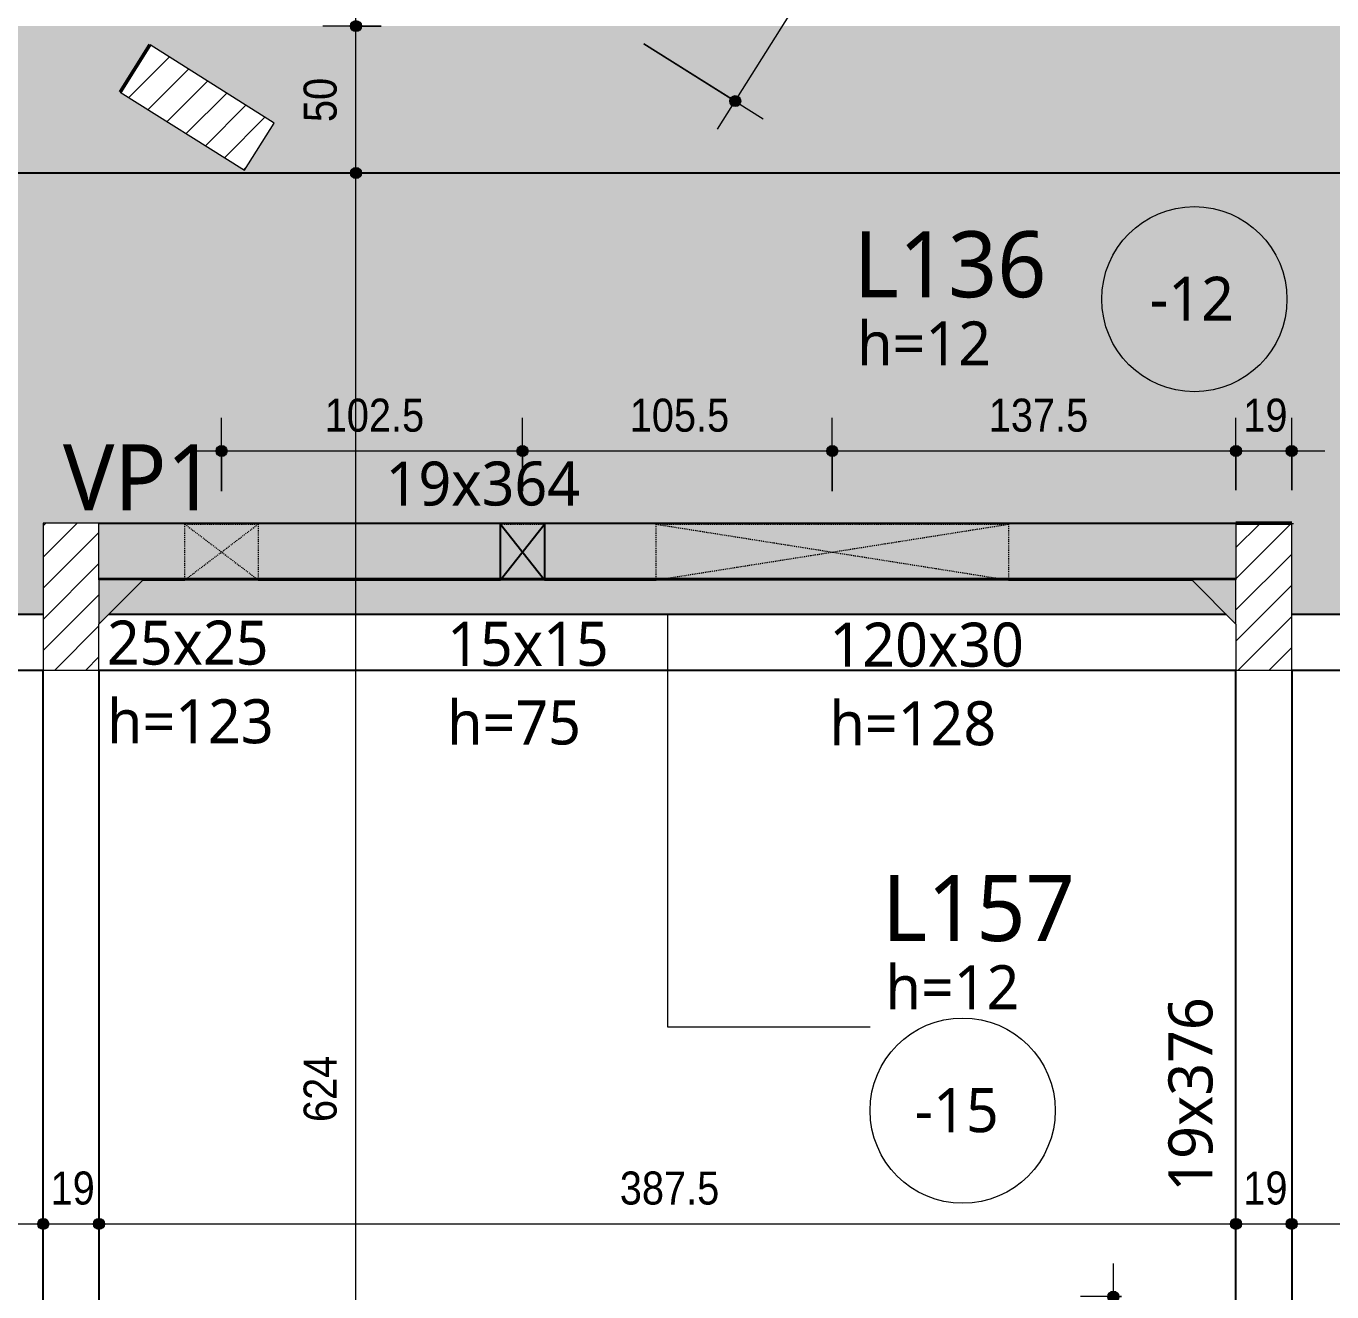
# Model space of a CAD drawing. Extents: x -2131 to 52870, y -3196 to 88043.
# Drawn here: x 42951.6 to 43396.4, y 726.4 to 1157.4 of the extents above; entities that cross this region are included whole.
import ezdxf

# ---------------------------------------------------------------- set-up
doc = ezdxf.new("R2010")
doc.units = 0
doc.linetypes.add('Traço', pattern=[0.635, 0.3175, -0.3175])
for name, color, linetype, lineweight in [('A-ANNO-DIMS', 7, 'Continuous', 9), ('A-ANNO-DIMS-75', 7, 'Continuous', 9), ('A-DETL-GENF', 7, 'Continuous', 18), ('A-DETL-THIN', 7, 'Continuous', 25), ('A-FLOR', 7, 'Continuous', 25), ('A-FLOR-IDEN', 7, 'Continuous', 9), ('A-GENM', 7, 'Continuous', 25), ('A-GENM-HDLN', 7, 'Traço', 18), ('A-GENM-IDEN', 7, 'Continuous', 9), ('S-BEAM', 7, 'Continuous', 25), ('S-BEAM-IDEN', 7, 'Continuous', 9), ('S-COLS', 7, 'Continuous', 25)]:
    doc.layers.add(name, color=color, linetype=linetype, lineweight=lineweight)
doc.layers.add('A-DETL', color=7, linetype='Continuous', lineweight=18, true_color=0x00a600)
doc.styles.add('Fira Sans_3', font='', dxfattribs={"width": 0.9, "height": 11.25})
doc.styles.add('Gadugi', font='gadugi.ttf', dxfattribs={"height": 15})
doc.styles.add('Gadugi_6', font='gadugi.ttf', dxfattribs={"height": 22.5})
doc.styles.get('Fira Sans_3').set_extended_font_data('Fira Sans')
doc.dimstyles.new('PED_1_5mm_ESQ_3', dxfattribs={"dimscale": 30.48, "dimtxt": 15.344768, "dimasz": 0.492126, "dimexe": 0.369094, "dimexo": 0.369094, "dimgap": 0.073819, "dimtad": 1, "dimdec": 1, "dimrnd": 0.5, "dimdsep": 46, "dimtxsty": 'Fira Sans_3', "dimblk1": 'DOTSMALL', "dimblk2": 'DOTSMALL', "dimsah": 1, "dimcen": 0.09, "dimdle": 0.369094, "dimazin": 0, "dimtfac": 1, "dimtdec": 4, "dimtix": 1, "dimtmove": 0, "dimatfit": 3, "dimfxl": 1, "dimtvp": 1, "dimtolj": 1, "dimtzin": 0, "dimarcsym": 2})
doc.dimstyles.new('PED_1_5mm_ESQ_7', dxfattribs={"dimscale": 30.48, "dimtxt": 15.344768, "dimasz": 0.492126, "dimexe": 0.369094, "dimexo": 0.369094, "dimgap": 0.073819, "dimtad": 1, "dimdec": 1, "dimrnd": 0.5, "dimdsep": 46, "dimtxsty": 'Fira Sans_3', "dimblk1": 'DOTSMALL', "dimblk2": 'DOTSMALL', "dimsah": 1, "dimcen": 0.09, "dimdle": 0.369094, "dimazin": 0, "dimtfac": 1, "dimtdec": 4, "dimtix": 1, "dimtmove": 0, "dimatfit": 3, "dimfxl": 1, "dimtvp": 1, "dimtolj": 1, "dimtzin": 0, "dimarcsym": 2})
pattern_1 = [(45, (44240.043, 0), (-5.3033, 5.3033), [])]

# ---------------------------------------------------------------- blocks, each defined once
blk = doc.blocks.new('PED_FURO_RETANGULAR_R04_2020 - 25x25x123-3491753-PL C 001 - FORMA DO TÉRREO')
at = {"layer": 'A-GENM'}
for p, q in [((-12.5, -9.5), (-12.05, -9.16)), ((-12.5, -9.5), (-12.5, -9.16)), ((12.5, -9.5), (-12.5, -9.5)), ((12.05, -9.16), (12.5, -9.5)), ((12.5, -9.16), (12.5, -9.5))]:
    blk.add_line(p, q, dxfattribs=at)
at = {"layer": 'A-GENM-HDLN'}
for p, q in [((-12.5, 9.5), (12.05, -9.16)), ((-12.5, -9.16), (-12.5, 9.5)), ((-12.5, 9.5), (12.5, 9.5)), ((-12.05, -9.16), (12.5, 9.5)), ((12.5, 9.5), (12.5, -9.16))]:
    blk.add_line(p, q, dxfattribs=at)
blk = doc.blocks.new('PED_FURO_RETANGULAR_R04_2020 - 15x15x75-3495121-PL C 001 - FORMA DO TÉRREO')
at = {"layer": 'A-GENM'}
for p, q in [((-7.5, -9.5), (-7.23, -9.16)), ((-7.5, -9.5), (-7.5, -9.16)), ((7.5, -9.5), (-7.5, -9.5)), ((7.23, -9.16), (7.5, -9.5)), ((7.5, -9.16), (7.5, -9.5))]:
    blk.add_line(p, q, dxfattribs=at)
at = {"layer": 'A-GENM-HDLN'}
for p, q in [((-7.5, 9.5), (7.23, -9.16)), ((-7.5, -9.16), (-7.5, 9.5)), ((-7.5, 9.5), (7.5, 9.5)), ((-7.23, -9.16), (7.5, 9.5)), ((7.5, 9.5), (7.5, -9.16))]:
    blk.add_line(p, q, dxfattribs=at)
blk = doc.blocks.new('PED_FURO_RETANGULAR_R04_2020 - 120x30x128-3495200-PL C 001 - FORMA DO TÉRREO')
at = {"layer": 'A-GENM'}
for p, q in [((-60, -9.5), (-60, -9.16)), ((-60, -9.5), (-57.89, -9.17)), ((60, -9.5), (-60, -9.5)), ((57.89, -9.17), (60, -9.5)), ((60, -9.16), (60, -9.5))]:
    blk.add_line(p, q, dxfattribs=at)
at = {"layer": 'A-GENM-HDLN'}
for p, q in [((-60, 9.5), (57.83, -9.16)), ((-60, -9.16), (-60, 9.5)), ((-60, 9.5), (60, 9.5)), ((-57.83, -9.16), (60, 9.5)), ((60, 9.5), (60, -9.16))]:
    blk.add_line(p, q, dxfattribs=at)
blk = doc.blocks.new('PED_TAG_LAJE_R03 - TÍTULO_ESPESSURA_REBAIXO _LADO_-2582900-PL C 001 - FORMA DO TÉRREO')
at = {"layer": 'A-FLOR-IDEN'}
blk.add_circle((1.0729, 0), 0.4205, dxfattribs=at)
blk = doc.blocks.new('PED_TAG_LAJE_R03 - TÍTULO_ESPESSURA_REBAIXO-2582888-PL C 001 - FORMA DO TÉRREO')
at = {"layer": 'A-FLOR-IDEN'}
blk.add_circle((-0.1083, -0.7611), 0.4205, dxfattribs=at)
blk = doc.blocks.new('DIMBLOCK321-PL C 001 - FORMA DO TÉRREO')
at = {"layer": 'A-ANNO-DIMS-75', "transparency": 16777216}
h = blk.add_hatch(color=256, dxfattribs=at)
edge = h.paths.add_edge_path(flags=0)
edge.add_arc((43413.62, 1482.28), 1.88, 0, 360)
h = blk.add_hatch(color=256, dxfattribs=at)
edge = h.paths.add_edge_path(flags=0)
edge.add_arc((43193.14, 1131.84), 1.87, 0, 360)
for p, q in [((43187.15, 1122.32), (43419.61, 1491.81)), ((43420.9, 1477.7), (43404.1, 1488.27)), ((43413.62, 1482.28), (43420.9, 1477.7)), ((43162.06, 1151.39), (43202.66, 1125.85)), ((43193.14, 1131.84), (43162.06, 1151.39))]:
    blk.add_line(p, q, dxfattribs=at)
for centre, radius in [((43413.62, 1482.28), 1.88), ((43193.14, 1131.84), 1.87)]:
    blk.add_circle(centre, radius, dxfattribs=at)
at = {"layer": 'A-ANNO-DIMS-75', "color": 0, "transparency": 16777216, "insert": (43282.53, 1307.4), "char_height": 11.25, "width": 25.9681, "attachment_point": 1, "rotation": 57.8244, "line_spacing_factor": 1.049215, "style": 'Fira Sans_3'}
blk.add_mtext('414', dxfattribs=at)
blk = doc.blocks.new('_DotSmall')
at = {"color": 0, "linetype": 'ByBlock', "const_width": 0.5}
blk.add_lwpolyline([(-0.0625, 0, 1), (0.0625, 0, 1)], format="xyb", close=True, dxfattribs=at)
blk = doc.blocks.new('DIMBLOCK339-PL C 001 - FORMA DO TÉRREO')
at = {"layer": 'A-ANNO-DIMS-75', "transparency": 16777216}
h = blk.add_hatch(color=256, dxfattribs=at)
edge = h.paths.add_edge_path(flags=0)
edge.add_arc((43055.57, 1707.62), 1.87, 0, 360)
h = blk.add_hatch(color=256, dxfattribs=at)
edge = h.paths.add_edge_path(flags=0)
edge.add_arc((42660.65, 1080.14), 1.87, 0, 360)
for p, q in [((42942.37, 1778.86), (43065.09, 1701.62)), ((43055.57, 1707.62), (42942.37, 1778.86)), ((43055.57, 1707.62), (42654.66, 1070.62)), ((42547.45, 1151.39), (42670.18, 1074.15)), ((42660.65, 1080.14), (42547.45, 1151.39))]:
    blk.add_line(p, q, dxfattribs=at)
for centre in [(43055.57, 1707.62), (42660.65, 1080.14)]:
    blk.add_circle(centre, 1.87, dxfattribs=at)
at = {"layer": 'A-ANNO-DIMS-75', "color": 0, "transparency": 16777216, "insert": (42834.69, 1390.14), "char_height": 11.25, "width": 37.5357, "attachment_point": 1, "rotation": 57.8147, "line_spacing_factor": 1.049215, "style": 'Fira Sans_3'}
blk.add_mtext('741.5', dxfattribs=at)
blk = doc.blocks.new('DIMBLOCK374-PL C 001 - FORMA DO TÉRREO')
at = {"layer": 'A-ANNO-DIMS-75', "transparency": 16777216}
h = blk.add_hatch(color=256, dxfattribs=at)
edge = h.paths.add_edge_path(flags=0)
edge.add_arc((43063.95, 1107.38), 1.88, 0, 360)
h = blk.add_hatch(color=256, dxfattribs=at)
edge = h.paths.add_edge_path(flags=0)
edge.add_arc((43063.95, 483.45), 1.88, 0, 360)
for p, q in [((43072.55, 1107.38), (43052.7, 1107.38)), ((43063.95, 483.45), (43063.95, 1107.38)), ((43063.95, 1107.38), (43072.55, 1107.38)), ((43072.55, 483.45), (43052.7, 483.45)), ((43063.95, 483.45), (43072.55, 483.45))]:
    blk.add_line(p, q, dxfattribs=at)
for centre in [(43063.95, 1107.38), (43063.95, 483.45)]:
    blk.add_circle(centre, 1.88, dxfattribs=at)
at = {"layer": 'A-ANNO-DIMS-75', "color": 0, "transparency": 16777216, "insert": (43046.12, 784.2), "char_height": 11.25, "width": 26.9124, "attachment_point": 1, "rotation": 90, "line_spacing_factor": 1.049215, "style": 'Fira Sans_3'}
blk.add_mtext('624', dxfattribs=at)
blk = doc.blocks.new('DIMBLOCK375-PL C 001 - FORMA DO TÉRREO')
at = {"layer": 'A-ANNO-DIMS-75', "transparency": 16777216}
h = blk.add_hatch(color=256, dxfattribs=at)
edge = h.paths.add_edge_path(flags=0)
edge.add_arc((43063.95, 1157.38), 1.88, 0, 360)
h = blk.add_hatch(color=256, dxfattribs=at)
edge = h.paths.add_edge_path(flags=0)
edge.add_arc((43063.95, 1107.38), 1.88, 0, 360)
for p, q in [((43063.95, 1107.38), (43063.95, 1168.63)), ((43072.55, 1157.38), (43052.7, 1157.38)), ((43063.95, 1157.38), (43072.55, 1157.38)), ((43072.55, 1107.38), (43052.7, 1107.38)), ((43063.95, 1107.38), (43072.55, 1107.38))]:
    blk.add_line(p, q, dxfattribs=at)
for centre in [(43063.95, 1157.38), (43063.95, 1107.38)]:
    blk.add_circle(centre, 1.88, dxfattribs=at)
at = {"layer": 'A-ANNO-DIMS-75', "color": 0, "transparency": 16777216, "insert": (43046.12, 1124.71), "char_height": 11.25, "width": 18.4137, "attachment_point": 1, "rotation": 90, "line_spacing_factor": 1.049215, "style": 'Fira Sans_3'}
blk.add_mtext('50', dxfattribs=at)
blk = doc.blocks.new('DIMBLOCK387-PL C 001 - FORMA DO TÉRREO')
at = {"layer": 'A-ANNO-DIMS-75', "transparency": 16777216}
h = blk.add_hatch(color=256, dxfattribs=at)
edge = h.paths.add_edge_path(flags=0)
edge.add_arc((42957.43, 749.52), 1.88, 0, 360)
h = blk.add_hatch(color=256, dxfattribs=at)
edge = h.paths.add_edge_path(flags=0)
edge.add_arc((42976.43, 749.52), 1.88, 0, 360)
for p, q in [((42957.43, 740.92), (42957.43, 760.77)), ((42976.43, 740.92), (42976.43, 760.77)), ((42946.18, 749.52), (42976.43, 749.52)), ((42957.43, 749.52), (42957.43, 740.92)), ((42976.43, 749.52), (42976.43, 740.92))]:
    blk.add_line(p, q, dxfattribs=at)
for centre in [(42957.43, 749.52), (42976.43, 749.52)]:
    blk.add_circle(centre, 1.88, dxfattribs=at)
at = {"layer": 'A-ANNO-DIMS-75', "color": 0, "transparency": 16777216, "insert": (42959.94, 767.35), "char_height": 11.25, "width": 16.7612, "attachment_point": 1, "line_spacing_factor": 1.049215, "style": 'Fira Sans_3'}
blk.add_mtext('19', dxfattribs=at)
blk = doc.blocks.new('DIMBLOCK388-PL C 001 - FORMA DO TÉRREO')
at = {"layer": 'A-ANNO-DIMS-75', "transparency": 16777216}
h = blk.add_hatch(color=256, dxfattribs=at)
edge = h.paths.add_edge_path(flags=0)
edge.add_arc((42976.43, 749.52), 1.88, 0, 360)
h = blk.add_hatch(color=256, dxfattribs=at)
edge = h.paths.add_edge_path(flags=0)
edge.add_arc((43363.68, 749.52), 1.88, 0, 360)
for p, q in [((42976.43, 740.92), (42976.43, 760.77)), ((43363.68, 739.17), (43363.68, 760.77)), ((42976.43, 749.52), (43363.68, 749.52)), ((42976.43, 749.52), (42976.43, 740.92)), ((43363.68, 749.52), (43363.68, 739.17))]:
    blk.add_line(p, q, dxfattribs=at)
for centre in [(42976.43, 749.52), (43363.68, 749.52)]:
    blk.add_circle(centre, 1.88, dxfattribs=at)
at = {"layer": 'A-ANNO-DIMS-75', "color": 0, "transparency": 16777216, "insert": (43153.82, 767.35), "char_height": 11.25, "width": 38.9521, "attachment_point": 1, "line_spacing_factor": 1.049215, "style": 'Fira Sans_3'}
blk.add_mtext('387.5', dxfattribs=at)
blk = doc.blocks.new('DIMBLOCK389-PL C 001 - FORMA DO TÉRREO')
at = {"layer": 'A-ANNO-DIMS-75', "transparency": 16777216}
h = blk.add_hatch(color=256, dxfattribs=at)
edge = h.paths.add_edge_path(flags=0)
edge.add_arc((43363.68, 749.52), 1.88, 0, 360)
h = blk.add_hatch(color=256, dxfattribs=at)
edge = h.paths.add_edge_path(flags=0)
edge.add_arc((43382.68, 749.52), 1.88, 0, 360)
for p, q in [((43363.68, 739.17), (43363.68, 760.77)), ((43382.68, 739.17), (43382.68, 760.77)), ((43363.68, 749.52), (43393.93, 749.52)), ((43363.68, 749.52), (43363.68, 739.17)), ((43382.68, 749.52), (43382.68, 739.17))]:
    blk.add_line(p, q, dxfattribs=at)
for centre in [(43363.68, 749.52), (43382.68, 749.52)]:
    blk.add_circle(centre, 1.88, dxfattribs=at)
at = {"layer": 'A-ANNO-DIMS-75', "color": 0, "transparency": 16777216, "insert": (43366.19, 767.35), "char_height": 11.25, "width": 16.7612, "attachment_point": 1, "line_spacing_factor": 1.049215, "style": 'Fira Sans_3'}
blk.add_mtext('19', dxfattribs=at)
blk = doc.blocks.new('DIMBLOCK404-PL C 001 - FORMA DO TÉRREO')
at = {"layer": 'A-ANNO-DIMS-75', "transparency": 16777216}
h = blk.add_hatch(color=256, dxfattribs=at)
edge = h.paths.add_edge_path(flags=0)
edge.add_arc((43382.68, 749.52), 1.88, 0, 360)
h = blk.add_hatch(color=256, dxfattribs=at)
edge = h.paths.add_edge_path(flags=0)
edge.add_arc((43630.94, 749.52), 1.88, 0, 360)
for p, q in [((43382.68, 739.17), (43382.68, 760.77)), ((43630.94, 740.92), (43630.94, 760.77)), ((43371.43, 749.52), (43630.94, 749.52)), ((43382.68, 749.52), (43382.68, 739.17)), ((43630.94, 749.52), (43630.94, 740.92))]:
    blk.add_line(p, q, dxfattribs=at)
for centre in [(43382.68, 749.52), (43630.94, 749.52)]:
    blk.add_circle(centre, 1.88, dxfattribs=at)
at = {"layer": 'A-ANNO-DIMS-75', "color": 0, "transparency": 16777216, "insert": (43490.09, 767.35), "char_height": 11.25, "width": 40.1325, "attachment_point": 1, "line_spacing_factor": 1.049215, "style": 'Fira Sans_3'}
blk.add_mtext('248.5', dxfattribs=at)
blk = doc.blocks.new('DIMBLOCK535-PL C 001 - FORMA DO TÉRREO')
at = {"layer": 'A-ANNO-DIMS-75', "transparency": 16777216}
h = blk.add_hatch(color=256, dxfattribs=at)
edge = h.paths.add_edge_path(flags=0)
edge.add_arc((43321.94, 724.73), 1.88, 0, 360)
h = blk.add_hatch(color=256, dxfattribs=at)
edge = h.paths.add_edge_path(flags=0)
edge.add_arc((43321.94, 698.95), 1.88, 0, 360)
for p, q in [((43321.94, 698.95), (43321.94, 735.98)), ((43324.67, 724.73), (43310.69, 724.73)), ((43321.94, 724.73), (43324.67, 724.73)), ((43324.67, 698.95), (43310.69, 698.95)), ((43321.94, 698.95), (43324.67, 698.95))]:
    blk.add_line(p, q, dxfattribs=at)
for centre in [(43321.94, 724.73), (43321.94, 698.95)]:
    blk.add_circle(centre, 1.88, dxfattribs=at)
at = {"layer": 'A-ANNO-DIMS-75', "color": 0, "transparency": 16777216, "insert": (43304.11, 704.46), "char_height": 11.25, "width": 17.7055, "attachment_point": 1, "rotation": 90, "line_spacing_factor": 1.049215, "style": 'Fira Sans_3'}
blk.add_mtext('26', dxfattribs=at)
blk = doc.blocks.new('DIMBLOCK537-PL C 001 - FORMA DO TÉRREO')
at = {"layer": 'A-ANNO-DIMS-75', "transparency": 16777216}
h = blk.add_hatch(color=256, dxfattribs=at)
edge = h.paths.add_edge_path(flags=0)
edge.add_arc((43018.18, 1012.71), 1.88, 0, 360)
h = blk.add_hatch(color=256, dxfattribs=at)
edge = h.paths.add_edge_path(flags=0)
edge.add_arc((43120.68, 1012.71), 1.88, 0, 360)
for p, q in [((43018.18, 999.03), (43018.18, 1023.96)), ((43120.68, 999.03), (43120.68, 1023.96)), ((43006.93, 1012.71), (43120.68, 1012.71)), ((43018.18, 1012.71), (43018.18, 999.03)), ((43120.68, 1012.71), (43120.68, 999.03))]:
    blk.add_line(p, q, dxfattribs=at)
for centre in [(43018.18, 1012.71), (43120.68, 1012.71)]:
    blk.add_circle(centre, 1.88, dxfattribs=at)
at = {"layer": 'A-ANNO-DIMS-75', "color": 0, "transparency": 16777216, "insert": (43053.3, 1030.53), "char_height": 11.25, "width": 38.716, "attachment_point": 1, "line_spacing_factor": 1.049215, "style": 'Fira Sans_3'}
blk.add_mtext('102.5', dxfattribs=at)
blk = doc.blocks.new('DIMBLOCK538-PL C 001 - FORMA DO TÉRREO')
at = {"layer": 'A-ANNO-DIMS-75', "transparency": 16777216}
h = blk.add_hatch(color=256, dxfattribs=at)
edge = h.paths.add_edge_path(flags=0)
edge.add_arc((43120.68, 1012.71), 1.88, 0, 360)
h = blk.add_hatch(color=256, dxfattribs=at)
edge = h.paths.add_edge_path(flags=0)
edge.add_arc((43226.18, 1012.71), 1.88, 0, 360)
for p, q in [((43120.68, 999.03), (43120.68, 1023.96)), ((43226.18, 999.03), (43226.18, 1023.96)), ((43120.68, 1012.71), (43226.18, 1012.71)), ((43120.68, 1012.71), (43120.68, 999.03)), ((43226.18, 1012.71), (43226.18, 999.03))]:
    blk.add_line(p, q, dxfattribs=at)
for centre in [(43120.68, 1012.71), (43226.18, 1012.71)]:
    blk.add_circle(centre, 1.88, dxfattribs=at)
at = {"layer": 'A-ANNO-DIMS-75', "color": 0, "transparency": 16777216, "insert": (43157.2, 1030.53), "char_height": 11.25, "width": 38.9521, "attachment_point": 1, "line_spacing_factor": 1.049215, "style": 'Fira Sans_3'}
blk.add_mtext('105.5', dxfattribs=at)
blk = doc.blocks.new('DIMBLOCK539-PL C 001 - FORMA DO TÉRREO')
at = {"layer": 'A-ANNO-DIMS-75', "transparency": 16777216}
h = blk.add_hatch(color=256, dxfattribs=at)
edge = h.paths.add_edge_path(flags=0)
edge.add_arc((43226.18, 1012.71), 1.88, 0, 360)
h = blk.add_hatch(color=256, dxfattribs=at)
edge = h.paths.add_edge_path(flags=0)
edge.add_arc((43363.68, 1012.71), 1.88, 0, 360)
for p, q in [((43226.18, 999.03), (43226.18, 1023.96)), ((43363.68, 999.37), (43363.68, 1023.96)), ((43226.18, 1012.71), (43363.68, 1012.71)), ((43226.18, 1012.71), (43226.18, 999.03)), ((43363.68, 1012.71), (43363.68, 999.37))]:
    blk.add_line(p, q, dxfattribs=at)
for centre in [(43226.18, 1012.71), (43363.68, 1012.71)]:
    blk.add_circle(centre, 1.88, dxfattribs=at)
at = {"layer": 'A-ANNO-DIMS-75', "color": 0, "transparency": 16777216, "insert": (43279.49, 1030.53), "char_height": 11.25, "width": 37.0635, "attachment_point": 1, "line_spacing_factor": 1.049215, "style": 'Fira Sans_3'}
blk.add_mtext('137.5', dxfattribs=at)
blk = doc.blocks.new('DIMBLOCK540-PL C 001 - FORMA DO TÉRREO')
at = {"layer": 'A-ANNO-DIMS-75', "transparency": 16777216}
h = blk.add_hatch(color=256, dxfattribs=at)
edge = h.paths.add_edge_path(flags=0)
edge.add_arc((43363.68, 1012.71), 1.88, 0, 360)
h = blk.add_hatch(color=256, dxfattribs=at)
edge = h.paths.add_edge_path(flags=0)
edge.add_arc((43382.68, 1012.71), 1.88, 0, 360)
for p, q in [((43363.68, 999.37), (43363.68, 1023.96)), ((43382.68, 999.37), (43382.68, 1023.96)), ((43363.68, 1012.71), (43393.93, 1012.71)), ((43363.68, 1012.71), (43363.68, 999.37)), ((43382.68, 1012.71), (43382.68, 999.37))]:
    blk.add_line(p, q, dxfattribs=at)
for centre in [(43363.68, 1012.71), (43382.68, 1012.71)]:
    blk.add_circle(centre, 1.88, dxfattribs=at)
at = {"layer": 'A-ANNO-DIMS-75', "color": 0, "transparency": 16777216, "insert": (43366.19, 1030.53), "char_height": 11.25, "width": 16.7612, "attachment_point": 1, "line_spacing_factor": 1.049215, "style": 'Fira Sans_3'}
blk.add_mtext('19', dxfattribs=at)

msp = doc.modelspace()

# ---------------------------------------------------------------- hatches: boundary and pattern name
at = {"layer": 'A-DETL-GENF', "true_color": 0x808080}
h = msp.add_hatch(dxfattribs=at)
h.set_pattern_fill('FP_5', color=8, style=0, pattern_type=2)
h.set_pattern_definition(pattern_1)
h.paths.add_polyline_path([(43026.002, 1108.278), (43036.106, 1124.369), (42993.79, 1150.966), (42983.685, 1134.911), (43025.986, 1108.289)], flags=0)
h = msp.add_hatch(dxfattribs=at)
h.set_pattern_fill('FP_5', color=8, style=0, pattern_type=2)
h.set_pattern_definition(pattern_1)
h.paths.add_polyline_path([(43149.348, 202.444), (43168.348, 202.444), (43168.348, 242.444), (43149.348, 242.444)], flags=0)
h.paths.add_polyline_path([(42957.428, 464.446), (42976.428, 464.446), (42976.428, 504.446), (42957.428, 504.446), (42957.428, 483.446)], flags=0)
h.paths.add_polyline_path([(43363.678, 938.119), (43382.678, 938.119), (43382.678, 987.78), (43363.678, 987.78), (43363.678, 953.747)], flags=0)
h.paths.add_polyline_path([(42976.428, 938.119), (42976.428, 988.119), (42957.428, 988.119), (42957.428, 938.119)], flags=0)
at = {"layer": 'A-DETL-GENF', "true_color": 0xffffff}
for points in [[(42976.428, 953.747), (42991.428, 968.78), (42976.428, 968.78), (42976.428, 953.78)], [(43363.678, 953.747), (43363.678, 968.78), (43348.678, 968.747), (43363.646, 953.78)]]:
    msp.add_hatch(color=7, dxfattribs=at).paths.add_polyline_path(points, flags=0)
at = {"layer": 'A-FLOR', "true_color": 0xd9d9d9}
for points in [[(43491.15, 957.119), (43630.944, 957.119), (43630.944, 1107.384), (42867.678, 1107.384), (42867.678, 957.119), (42957.428, 957.119), (42957.428, 988.119), (43382.678, 988.119), (43382.678, 957.119), (43387.678, 957.119)], [(43348.678, 957.119), (43360.307, 957.119), (43348.646, 968.78), (42991.428, 968.747), (42979.8, 957.119), (43348.646, 957.119)]]:
    msp.add_hatch(color=254, dxfattribs=at).paths.add_polyline_path(points, flags=0)
at = {"layer": 'S-BEAM', "true_color": 0xd9d9d9}
h = msp.add_hatch(color=254, dxfattribs=at)
h.paths.add_polyline_path([(43929.954, 1107.384), (43969.678, 1107.384), (43969.678, 1157.384), (42537.928, 1157.384), (42508.688, 1110.924), (42500.178, 1116.28), (42500.178, 1107.384), (43789.479, 1107.384)], flags=0)
h.paths.add_polyline_path([(43026.002, 1108.278), (42983.685, 1134.947), (42993.806, 1150.991), (43036.106, 1124.333), (43026.008, 1108.289)], flags=0)
h.paths.add_polyline_path([(43680.944, 1122.884), (43630.944, 1122.884), (43630.944, 1141.884), (43680.944, 1141.884)], flags=0)
msp.add_hatch(color=254, dxfattribs=at).paths.add_polyline_path([(43200.584, 969.119), (43363.678, 969.119), (43363.678, 988.119), (42976.428, 988.119), (42976.428, 969.119), (43131.928, 969.119)], flags=0)
at = {"layer": 'S-COLS', "true_color": 0x808080}
msp.add_hatch(color=8, dxfattribs=at).paths.add_polyline_path([(43363.678, 987.78), (43382.678, 987.78), (43382.678, 988.119), (43363.678, 988.119)], flags=0)

# ---------------------------------------------------------------- linework, layer by layer
at = {"layer": 'A-DETL', "color": 7}
for p, q in [((42993.806, 1150.991), (42983.685, 1134.911)), ((43036.122, 1124.359), (42993.806, 1150.991)), ((42983.685, 1134.911), (43026.002, 1108.278)), ((43026.002, 1108.278), (43036.122, 1124.359)), ((42976.428, 988.119), (42957.428, 988.119)), ((42957.428, 988.119), (42957.428, 938.119)), ((42976.428, 968.78), (42976.428, 988.119)), ((43382.678, 987.78), (43363.678, 987.78)), ((43363.678, 987.78), (43363.678, 968.78)), ((43382.678, 938.119), (43382.678, 987.78)), ((42976.428, 953.747), (42991.461, 968.78)), ((42991.461, 968.78), (42976.428, 968.78)), ((42976.428, 968.78), (42976.428, 953.747)), ((43363.678, 968.78), (43348.646, 968.78)), ((43348.646, 968.78), (43363.678, 953.747)), ((43363.678, 953.747), (43363.678, 968.78)), ((42976.428, 938.119), (42976.428, 953.747)), ((43363.678, 953.747), (43363.678, 938.119)), ((42957.428, 938.119), (42976.428, 938.119)), ((43363.678, 938.119), (43382.678, 938.119))]:
    msp.add_line(p, q, dxfattribs=at)
at = {"layer": 'A-DETL-THIN'}
for p, q in [((43113.178, 987.78), (43128.178, 968.78)), ((43113.178, 968.78), (43128.178, 987.78)), ((43113.178, 968.78), (43113.178, 987.78)), ((43128.178, 987.78), (43128.178, 968.78))]:
    msp.add_line(p, q, dxfattribs=at)
at = {"layer": 'A-FLOR'}
for p, q in [((42991.461, 968.78), (43005.673, 968.78)), ((43030.683, 968.78), (43113.173, 968.78)), ((43128.183, 968.78), (43166.174, 968.78)), ((43286.183, 968.78), (43348.646, 968.78))]:
    msp.add_line(p, q, dxfattribs=at)
at = {"layer": 'A-FLOR-IDEN'}
for p, q in [((43170.053, 957.119), (43170.053, 816.625)), ((43170.053, 816.625), (43239.058, 816.625))]:
    msp.add_line(p, q, dxfattribs=at)
at = {"layer": 'S-BEAM'}
for p, q in [((42867.678, 1107.384), (43630.944, 1107.384)), ((42976.428, 988.119), (43363.678, 988.119)), ((43363.678, 988.119), (43363.678, 987.78)), ((43363.678, 969.119), (42976.428, 969.119)), ((42867.678, 957.119), (42957.428, 957.119)), ((42979.8, 957.119), (43360.307, 957.119)), ((43382.678, 957.119), (43522.678, 957.119)), ((42867.678, 938.119), (42957.428, 938.119)), ((42957.428, 504.446), (42957.428, 938.119)), ((42976.428, 938.119), (43363.678, 938.119)), ((42976.428, 938.119), (42976.428, 504.446)), ((43363.678, 707.119), (43363.678, 938.119)), ((43382.678, 938.119), (43522.678, 938.119)), ((43382.678, 938.119), (43382.678, 707.119))]:
    msp.add_line(p, q, dxfattribs=at)
at = {"layer": 'S-COLS', "lineweight": 50}
for p, q in [((42983.669, 1134.921), (42993.79, 1151.002)), ((43363.678, 987.78), (43363.678, 988.119)), ((43363.678, 988.119), (43382.678, 988.119)), ((43382.678, 988.119), (43382.678, 987.78))]:
    msp.add_line(p, q, dxfattribs=at)

# ---------------------------------------------------------------- block references
at = {"layer": 'A-FLOR-IDEN', "xscale": 74.99999999999996, "yscale": 74.99999999999996, "zscale": 74.99999999999996}
for name, p in [('PED_TAG_LAJE_R03 - TÍTULO_ESPESSURA_REBAIXO _LADO_-2582900-PL C 001 - FORMA DO TÉRREO', (43269.062, 1064.396)), ('PED_TAG_LAJE_R03 - TÍTULO_ESPESSURA_REBAIXO-2582888-PL C 001 - FORMA DO TÉRREO', (43278.721, 845.167))]:
    msp.add_blockref(name, p, dxfattribs=at)
at = {"layer": 'A-GENM', "linetype": 'Traço', "lineweight": 18}
for name, p in [('PED_FURO_RETANGULAR_R04_2020 - 25x25x123-3491753-PL C 001 - FORMA DO TÉRREO', (43018.178, 978.28)), ('PED_FURO_RETANGULAR_R04_2020 - 15x15x75-3495121-PL C 001 - FORMA DO TÉRREO', (43120.678, 978.28)), ('PED_FURO_RETANGULAR_R04_2020 - 120x30x128-3495200-PL C 001 - FORMA DO TÉRREO', (43226.178, 978.28))]:
    msp.add_blockref(name, p, dxfattribs=at)

# ---------------------------------------------------------------- texts
at = {"layer": 'A-FLOR-IDEN', "attachment_point": 1}
for s, insert, char_height, width, style in [('L136', (43233.495, 1087.546), 22.5, 81.17086, 'Gadugi_6'), ('-12', (43334.356, 1072.05), 15, 37.87973, 'Gadugi'), ('h=12', (43234.667, 1056.832), 15, 59.5253, 'Gadugi'), ('L157', (43243.154, 868.316), 22.5, 81.17086, 'Gadugi_6'), ('h=12', (43244.326, 837.603), 15, 59.5253, 'Gadugi'), ('-15', (43254.25, 795.738), 15, 37.87973, 'Gadugi')]:
    msp.add_mtext(s, dxfattribs=dict(at, insert=insert, char_height=char_height, width=width, style=style))
at = {"layer": 'A-GENM-IDEN', "char_height": 15, "attachment_point": 1, "style": 'Gadugi'}
for s, insert, width in [('25x25', (42979.143, 954.958), 67.34175), ('15x15', (43095.004, 954.529), 67.34175), ('120x30', (43225.239, 954.267), 81.17086), ('h=123', (42979.143, 928.171), 73.35441), ('h=75', (43095.004, 927.742), 59.5253), ('h=128', (43225.239, 927.481), 73.35441)]:
    msp.add_mtext(s, dxfattribs=dict(at, insert=insert, width=width))
at = {"layer": 'S-BEAM-IDEN', "attachment_point": 1}
for s, insert, char_height, width, style in [('VP1', (42964.123, 1015.028), 22.5, 66.74048, 'Gadugi_6'), ('19x364', (43074.07, 1009.125), 15, 81.17086, 'Gadugi')]:
    msp.add_mtext(s, dxfattribs=dict(at, insert=insert, char_height=char_height, width=width, style=style))
at = {"layer": 'S-BEAM-IDEN', "insert": (43340.673, 760.47), "char_height": 15, "width": 81.17086, "attachment_point": 1, "rotation": 90, "style": 'Gadugi'}
msp.add_mtext('19x376', dxfattribs=at)

# ---------------------------------------------------------------- dimensions: what is measured, and where the dimension line sits
at = {"layer": 'A-ANNO-DIMS'}
for base, p1, p2, angle, dimstyle, override, picture, middle in [((42660.654, 1080.144), (42932.844, 1784.857), (42537.928, 1157.384), 57.81471, 'PED_1_5mm_ESQ_3', {"dimpost": '<>', "dimfxl": 741.404384}, 'DIMBLOCK339-PL C 001 - FORMA DO TÉRREO', (42851.364, 1398.127)), ((43413.62, 1482.283), (43152.542, 1157.384), (43411.375, 1483.695), 57.82439, 'PED_1_5mm_ESQ_3', {"dimpost": '<>', "dimfxl": 416.501351}, 'DIMBLOCK321-PL C 001 - FORMA DO TÉRREO', (43296.716, 1311.256)), ((43063.949, 1157.384), (43061.297, 1107.384), (43061.297, 1157.384), 90, 'PED_1_5mm_ESQ_3', {"dimpost": '<>', "dimfxl": 50}, 'DIMBLOCK375-PL C 001 - FORMA DO TÉRREO', (43055.976, 1132.384)), ((43063.949, 1107.384), (43061.297, 483.446), (43061.297, 1107.384), 90, 'PED_1_5mm_ESQ_3', {"dimpost": '<>', "dimfxl": 623.937864}, 'DIMBLOCK374-PL C 001 - FORMA DO TÉRREO', (43055.976, 795.415)), ((43321.943, 724.732), (43335.916, 698.947), (43335.916, 724.732), 90, 'PED_1_5mm_ESQ_7', {"dimpost": '<>', "dimfxl": 25.784678}, 'DIMBLOCK535-PL C 001 - FORMA DO TÉRREO', (43313.97, 711.839))]:
    dim = msp.add_linear_dim(base=base, p1=p1, p2=p2, angle=angle, dimstyle=dimstyle, override=override, dxfattribs=at)
    dim.commit()
    dim.dimension.update_dxf_attribs({"geometry": picture, "text_midpoint": middle})
for base, p1, p2, dimstyle, override, picture, middle in [((43120.678, 1012.705), (43018.178, 987.78), (43120.678, 987.78), 'PED_1_5mm_ESQ_7', {"dimpost": '<>', "dimfxl": 102.5}, 'DIMBLOCK537-PL C 001 - FORMA DO TÉRREO', (43069.428, 1020.678)), ((43226.178, 1012.705), (43120.678, 987.78), (43226.178, 987.78), 'PED_1_5mm_ESQ_7', {"dimpost": '<>', "dimfxl": 105.5}, 'DIMBLOCK538-PL C 001 - FORMA DO TÉRREO', (43173.428, 1020.678)), ((43363.678, 1012.705), (43226.178, 987.78), (43363.678, 988.119), 'PED_1_5mm_ESQ_7', {"dimpost": '<>', "dimfxl": 137.500418}, 'DIMBLOCK539-PL C 001 - FORMA DO TÉRREO', (43294.928, 1020.678)), ((43382.678, 1012.705), (43363.678, 988.119), (43382.678, 988.119), 'PED_1_5mm_ESQ_7', {"dimpost": '<>', "dimfxl": 19}, 'DIMBLOCK540-PL C 001 - FORMA DO TÉRREO', (43373.178, 1020.76)), ((42976.428, 749.523), (42957.428, 752.174), (42976.428, 752.174), 'PED_1_5mm_ESQ_3', {"dimpost": '<>', "dimfxl": 19}, 'DIMBLOCK387-PL C 001 - FORMA DO TÉRREO', (42966.928, 757.577)), ((43363.678406679, 749.522650928), (42976.428406679, 752.174301357), (43363.678406679, 727.91856602), 'PED_1_5mm_ESQ_3', {"dimpost": '<>', "dimfxl": 388.008896}, 'DIMBLOCK388-PL C 001 - FORMA DO TÉRREO', (43170.053406679, 757.495618998)), ((43382.678, 749.523), (43363.678, 727.919), (43382.678, 727.919), 'PED_1_5mm_ESQ_3', {"dimpost": '<>', "dimfxl": 19}, 'DIMBLOCK389-PL C 001 - FORMA DO TÉRREO', (43373.178, 757.577)), ((43630.944, 749.523), (43382.678, 727.919), (43630.944, 752.174), 'PED_1_5mm_ESQ_3', {"dimpost": '<>', "dimfxl": 249.447542}, 'DIMBLOCK404-PL C 001 - FORMA DO TÉRREO', (43506.811, 757.496))]:
    dim = msp.add_linear_dim(base=base, p1=p1, p2=p2, dimstyle=dimstyle, override=override, dxfattribs=at)
    dim.commit()
    dim.dimension.update_dxf_attribs({"geometry": picture, "text_midpoint": middle})

doc.saveas('drawing.dxf')
